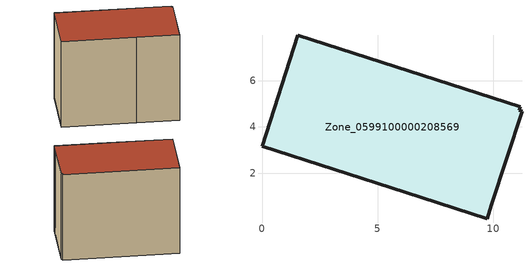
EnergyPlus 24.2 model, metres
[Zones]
Zone_0599100000208569
 floor ground (C_G): 9.75,0.03 6.2,1.17 0,3.17 1.54,7.96 11.17,4.87 11.13,4.71 11.25,4.67 9.92,0.61 z0
 wall outside (C_F): 6.2,1.17 9.75,0.03 9.92,0.61 11.25,4.67 11.13,4.71 11.17,4.87 1.54,7.96 0,3.17 6.2,1.17 z0:8.46
 roof outside (C_R): 11.13,4.71 11.17,4.87 1.54,7.96 0,3.17 6.2,1.17 9.75,0.03 9.92,0.61 11.25,4.67 z8.46
[BUILDING]
Pand.0599100000208569: North Axis=0; Terrain=City; Loads Convergence Tolerance Value=0.04; Temperature Convergence Tolerance Value=0.4; Solar Distribution=FullExterior; Maximum Number of Warmup Days=25; Minimum Number of Warmup Days=1
[Site:Location]
Rotterdam.The.Hague.AP_ZH_NLD Design_Conditions: Latitude=51.96; Longitude=4.45; Time Zone=1; Elevation=-4.5
[SITE:GROUNDTEMPERATURE:BUILDINGSURFACE]
18, 18, 18, 18, 18, 18, 18, 18, 18, 18, 18, 18
[MATERIAL] Thermal Absorptance=0.9; Solar Absorptance=0.7; Visible Absorptance=0.7
Name | Roughness | Thickness | Conductivity | Density | Specific Heat
G.TC.1975-1991 | MediumSmooth | 0.15 | 0.288461 | 540 | 1210
F.TC.1975-1991 | Rough | 0.3 | 0.230769 | 1920 | 840
R.TC.1975-1991 | MediumRough | 0.2 | 0.153846 | 1500 | 1000
[CONSTRUCTION]
C_G: G.TC.1975-1991
C_F: F.TC.1975-1991
C_R: R.TC.1975-1991
[ZONE]
Zone_0599100000208569: Type=1; Multiplier=1; Ceiling Height=Autocalculate; Volume=Autocalculate; Floor Area=autocalculate; Part of Total Floor Area=Yes
[ZONEINFILTRATION:DESIGNFLOWRATE]
Infil_Zone_0599100000208569: Zone or ZoneList or Space or SpaceList=Zone_0599100000208569; Schedule=AlwaysOn; Design Flow Rate Calculation Method=Flow/Area; Flow Rate per Floor Area=0.003; Constant Term Coefficient=1; Temperature Term Coefficient=0; Velocity Term Coefficient=0; Velocity Squared Term Coefficient=0
[HVACTEMPLATE:ZONE:IDEALLOADSAIRSYSTEM]
Zone_0599100000208569: Maximum Heating Supply Air Temperature=50; Minimum Cooling Supply Air Temperature=13; Maximum Heating Supply Air Humidity Ratio=0.0156; Minimum Cooling Supply Air Humidity Ratio=0.0077; Heating Limit=NoLimit; Cooling Limit=NoLimit; Dehumidification Control Type=ConstantSensibleHeatRatio; Cooling Sensible Heat Ratio=0.7; Dehumidification Setpoint=60; Humidification Control Type=None; Humidification Setpoint=30; Outdoor Air Method=None; Outdoor Air Flow Rate per Person=0.00944; Outdoor Air Flow Rate per Zone Floor Area=0; Outdoor Air Flow Rate per Zone=0; Demand Controlled Ventilation Type=None; Outdoor Air Economizer Type=NoEconomizer; Heat Recovery Type=None; Sensible Heat Recovery Effectiveness=0.7; Latent Heat Recovery Effectiveness=0.65
[ZONECONTROL:THERMOSTAT]
ThermostatControl_Zone_0599100000208569: Zone or ZoneList=Zone_0599100000208569; Control Type Schedule=DualSetpointControlType; Control 1=Thermostat_Zone_0599100000208569; Temperature Difference Between Cutout And Setpoint=0
[THERMOSTATSETPOINT:DUALSETPOINT]
Thermostat_Zone_0599100000208569: Heating Setpoint Temperature Schedule=HeatingSetpoint_Zone_0599100000208569; Cooling Setpoint Temperature Schedule=CoolingSetpoint_Zone_0599100000208569
[SCHEDULE:COMPACT]
HeatingSetpoint_Zone_0599100000208569: Through: 12/31, For: AllDays, Until: 24:00, 21
CoolingSetpoint_Zone_0599100000208569: Through: 12/31, For: AllDays, Until: 24:00, 24
DualSetpointControlType: Through: 12/31, For: AllDays, Until: 24:00, 4
AlwaysOn: Through: 12/31, For: AllDays, Until: 24:00, 1
